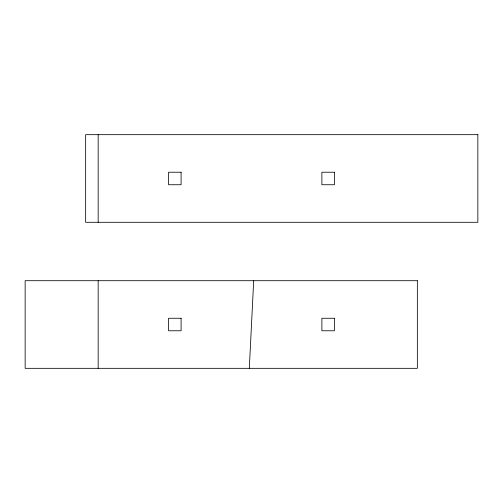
<?xml version="1.0" encoding="UTF-8"?>
<svg xmlns="http://www.w3.org/2000/svg" width="503" height="503" viewBox="0 0 503 503"><rect width="100%" height="100%" fill="white"/><g stroke="black" fill="none" stroke-linecap="round" stroke-linejoin="round"><path stroke-width="0.75" d="M249.312 368.328L253.688 280.705M98.167 134.672L98.167 222.295M98.167 280.705L98.167 368.328M477.85 134.672L85.648 134.672L85.648 222.295L477.85 222.295L477.85 134.672M181.093 172.227L168.574 172.227L168.574 184.739L181.093 184.739L181.093 172.227M334.394 172.227L321.882 172.227L321.882 184.739L334.394 184.739L334.394 172.227M417.352 280.705L25.15 280.705L25.15 368.328L417.352 368.328L417.352 280.705M181.093 318.261L168.574 318.261L168.574 330.773L181.093 330.773L181.093 318.261M334.394 318.261L321.882 318.261L321.882 330.773L334.394 330.773L334.394 318.261"/></g></svg>
